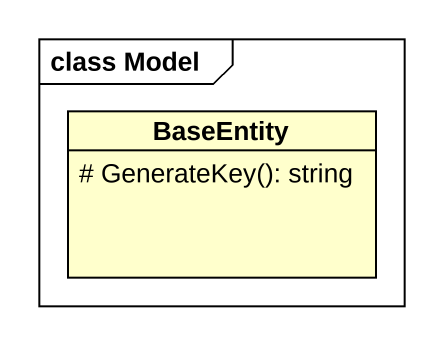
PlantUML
@startuml
mainframe class Model
hide circle
hide empty members
skinparam classAttributeIconSize 0
class BaseEntity {
  # GenerateKey(): string
}
@enduml
